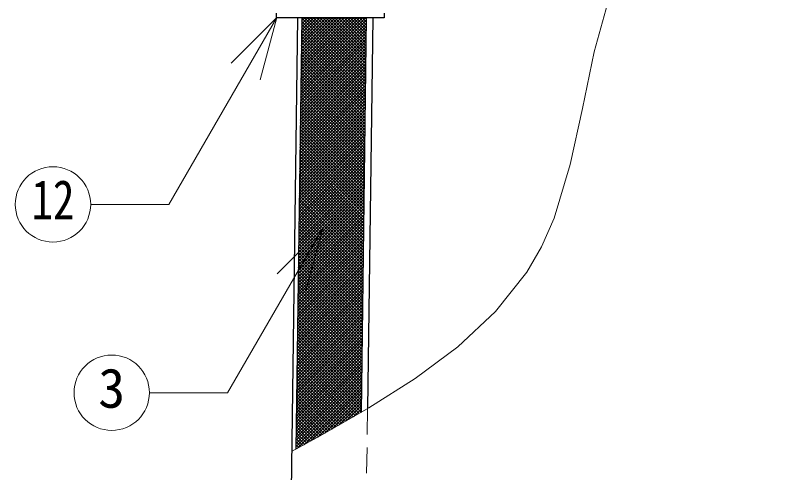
# Model space of a CAD drawing. Units: millimetres, scale not verified. Extents: x -2123 to 1927, y -1358 to 1452.
# Drawn here: x -555.7 to -201.4, y -382.9 to -170.4 of the extents above; entities that cross this region are included whole.
import ezdxf
from ezdxf.enums import TextEntityAlignment as Align

# ---------------------------------------------------------------- set-up
doc = ezdxf.new("R2010")
doc.units = ezdxf.units.MM
doc.header["$LTSCALE"] = 10
doc.linetypes.add('DASHED1', pattern=[1.8, 1.2, -0.6])
doc.layers.add('0-0', color=4, linetype='Continuous', lineweight=9)
doc.styles.add('ＭＳ ゴシック', font='')
doc.styles.get('ＭＳ ゴシック').set_extended_font_data('MS Gothic')

msp = doc.modelspace()

# ---------------------------------------------------------------- linework, layer by layer
at = {"layer": '0-0', "color": 7, "lineweight": 18}
for p, q in [((-434.32, -171.34), (-484.49, -258.22)), ((-434.32, -171.34), (-455.54, -192.55)), ((-434.32, -171.34), (-442.09, -200.31)), ((-520.73, -258.22), (-484.49, -258.22)), ((-413.03, -269.2), (-457.19, -345.7)), ((-413.03, -269.2), (-434.24, -290.42)), ((-413.03, -269.2), (-420.79, -298.18)), ((-493.46, -345.7), (-457.19, -345.7))]:
    msp.add_line(p, q, dxfattribs=at)
at = {"layer": '0-0', "color": 5, "lineweight": 25}
for p, q in [((-424.79, -171.59), (-433.13, -793.09)), ((-422.79, -171.59), (-425.48, -371.96)), ((-392.79, -171.59), (-395.25, -354.82)), ((-389.79, -171.59), (-392.23, -353.09))]:
    msp.add_line(p, q, dxfattribs=at)
at = {"layer": '0-0'}
for p, q in [((-423.22, -203.1), (-392.81, -172.69)), ((-423.2, -201.67), (-393.12, -171.59)), ((-423.18, -200.23), (-394.53, -171.59)), ((-423.16, -198.8), (-395.94, -171.59)), ((-423.14, -197.37), (-397.36, -171.59)), ((-423.12, -195.93), (-398.77, -171.59)), ((-423.1, -194.5), (-400.19, -171.59)), ((-423.08, -193.07), (-401.6, -171.59)), ((-423.06, -191.63), (-403.02, -171.59)), ((-423.04, -190.2), (-404.43, -171.59)), ((-423.02, -188.77), (-405.84, -171.59)), ((-423, -187.33), (-407.26, -171.59)), ((-422.99, -185.9), (-408.67, -171.59)), ((-422.97, -184.47), (-410.09, -171.59)), ((-422.95, -183.03), (-411.5, -171.59)), ((-422.93, -181.6), (-412.91, -171.59)), ((-422.91, -180.17), (-414.33, -171.59)), ((-422.89, -178.73), (-415.74, -171.59)), ((-422.87, -177.3), (-417.16, -171.59)), ((-422.85, -175.87), (-418.57, -171.59)), ((-422.83, -174.43), (-419.99, -171.59)), ((-422.81, -173), (-421.4, -171.59)), ((-422.81, -173.07), (-393.21, -202.68)), ((-422.79, -171.68), (-393.19, -201.28)), ((-421.47, -171.59), (-393.17, -199.89)), ((-420.06, -171.59), (-393.15, -198.49)), ((-418.64, -171.59), (-393.13, -197.1)), ((-417.23, -171.59), (-393.11, -195.7)), ((-415.81, -171.59), (-393.1, -194.31)), ((-414.4, -171.59), (-393.08, -192.91)), ((-412.99, -171.59), (-393.06, -191.51)), ((-411.57, -171.59), (-393.04, -190.12)), ((-410.16, -171.59), (-393.02, -188.72)), ((-408.74, -171.59), (-393, -187.33)), ((-407.33, -171.59), (-392.98, -185.93)), ((-405.91, -171.59), (-392.96, -184.54)), ((-404.5, -171.59), (-392.95, -183.14)), ((-403.09, -171.59), (-392.93, -181.75)), ((-401.67, -171.59), (-392.91, -180.35)), ((-400.26, -171.59), (-392.89, -178.96)), ((-398.84, -171.59), (-392.87, -177.56)), ((-397.43, -171.59), (-392.85, -176.16)), ((-396.02, -171.59), (-392.83, -174.77)), ((-394.6, -171.59), (-392.81, -173.37)), ((-393.19, -171.59), (-392.8, -171.98)), ((-423.27, -207.4), (-392.86, -176.99)), ((-423.25, -205.97), (-392.84, -175.56)), ((-423.24, -204.53), (-392.82, -174.12)), ((-422.85, -175.86), (-393.25, -205.47)), ((-422.83, -174.47), (-393.23, -204.07)), ((-423.31, -210.27), (-392.9, -179.86)), ((-423.29, -208.84), (-392.88, -178.42)), ((-422.91, -180.05), (-393.3, -209.66)), ((-422.89, -178.66), (-393.28, -208.26)), ((-422.87, -177.26), (-393.26, -206.87)), ((-423.37, -214.57), (-392.96, -184.16)), ((-423.35, -213.14), (-392.94, -182.72)), ((-423.33, -211.7), (-392.92, -181.29)), ((-422.96, -184.24), (-393.36, -213.84)), ((-422.94, -182.84), (-393.34, -212.45)), ((-422.93, -181.45), (-393.32, -211.05)), ((-423.41, -217.44), (-393, -187.03)), ((-423.39, -216), (-392.98, -185.59)), ((-423, -187.03), (-393.39, -216.63)), ((-422.98, -185.63), (-393.38, -215.24)), ((-423.47, -221.74), (-393.06, -191.33)), ((-423.45, -220.3), (-393.04, -189.89)), ((-423.43, -218.87), (-393.02, -188.46)), ((-423.06, -191.21), (-393.45, -220.82)), ((-423.04, -189.82), (-393.43, -219.42)), ((-423.02, -188.42), (-393.41, -218.03)), ((-423.5, -224.6), (-393.09, -194.19)), ((-423.49, -223.17), (-393.07, -192.76)), ((-423.09, -194.01), (-393.49, -223.61)), ((-423.08, -192.61), (-393.47, -222.22)), ((-423.54, -227.47), (-393.13, -197.06)), ((-423.52, -226.04), (-393.11, -195.63)), ((-423.15, -198.19), (-393.54, -227.8)), ((-423.13, -196.8), (-393.53, -226.4)), ((-423.11, -195.4), (-393.51, -225.01)), ((-423.6, -231.77), (-393.19, -201.36)), ((-423.58, -230.34), (-393.17, -199.93)), ((-423.56, -228.9), (-393.15, -198.49)), ((-423.19, -200.98), (-393.58, -230.59)), ((-423.17, -199.59), (-393.56, -229.19)), ((-423.64, -234.64), (-393.23, -204.23)), ((-423.62, -233.2), (-393.21, -202.79)), ((-423.24, -205.17), (-393.64, -234.78)), ((-423.23, -203.77), (-393.62, -233.38)), ((-423.21, -202.38), (-393.6, -231.98)), ((-423.7, -238.94), (-393.29, -208.53)), ((-423.68, -237.5), (-393.27, -207.09)), ((-423.66, -236.07), (-393.25, -205.66)), ((-423.28, -207.96), (-393.68, -237.57)), ((-423.26, -206.56), (-393.66, -236.17)), ((-423.74, -241.8), (-393.32, -211.39)), ((-423.72, -240.37), (-393.31, -209.96)), ((-423.34, -212.15), (-393.73, -241.75)), ((-423.32, -210.75), (-393.71, -240.36)), ((-423.3, -209.36), (-393.69, -238.96)), ((-423.79, -246.1), (-393.38, -215.69)), ((-423.77, -244.67), (-393.36, -214.26)), ((-423.75, -243.24), (-393.34, -212.83)), ((-423.37, -214.94), (-393.77, -244.54)), ((-423.36, -213.54), (-393.75, -243.15)), ((-423.83, -248.97), (-393.42, -218.56)), ((-423.81, -247.54), (-393.4, -217.13)), ((-423.43, -219.12), (-393.83, -248.73)), ((-423.41, -217.73), (-393.81, -247.33)), ((-423.39, -216.33), (-393.79, -245.94)), ((-423.89, -253.27), (-393.48, -222.86)), ((-423.87, -251.84), (-393.46, -221.43)), ((-423.85, -250.4), (-393.44, -219.99)), ((-423.47, -221.92), (-393.86, -251.52)), ((-423.45, -220.52), (-393.84, -250.13)), ((-423.93, -256.14), (-393.52, -225.73)), ((-423.91, -254.71), (-393.5, -224.29)), ((-423.52, -226.1), (-393.92, -255.71)), ((-423.51, -224.71), (-393.9, -254.31)), ((-423.49, -223.31), (-393.88, -252.92)), ((-423.99, -260.44), (-393.57, -230.03)), ((-423.97, -259.01), (-393.56, -228.59)), ((-423.95, -257.57), (-393.54, -227.16)), ((-423.58, -230.29), (-393.98, -259.89)), ((-423.56, -228.89), (-393.96, -258.5)), ((-423.54, -227.5), (-393.94, -257.1)), ((-424.02, -263.31), (-393.61, -232.9)), ((-424, -261.87), (-393.59, -231.46)), ((-423.62, -233.08), (-394.01, -262.68)), ((-423.6, -231.68), (-393.99, -261.29)), ((-424.08, -267.61), (-393.67, -237.2)), ((-424.06, -266.17), (-393.65, -235.76)), ((-424.04, -264.74), (-393.63, -234.33)), ((-423.67, -237.27), (-394.07, -266.87)), ((-423.66, -235.87), (-394.05, -265.48)), ((-423.64, -234.47), (-394.03, -264.08)), ((-424.12, -270.47), (-393.71, -240.06)), ((-424.1, -269.04), (-393.69, -238.63)), ((-423.71, -240.06), (-394.11, -269.66)), ((-423.69, -238.66), (-394.09, -268.27)), ((-424.18, -274.77), (-393.77, -244.36)), ((-424.16, -273.34), (-393.75, -242.93)), ((-424.14, -271.91), (-393.73, -241.5)), ((-423.77, -244.24), (-394.16, -273.85)), ((-423.75, -242.85), (-394.14, -272.45)), ((-423.73, -241.45), (-394.13, -271.06)), ((-424.22, -277.64), (-393.81, -247.23)), ((-424.2, -276.21), (-393.79, -245.8)), ((-423.81, -247.03), (-394.2, -276.64)), ((-423.79, -245.64), (-394.18, -275.24)), ((-424.27, -281.94), (-393.86, -251.53)), ((-424.25, -280.51), (-393.84, -250.1)), ((-424.24, -279.07), (-393.82, -248.66)), ((-423.86, -251.22), (-394.26, -280.83)), ((-423.84, -249.83), (-394.24, -279.43)), ((-423.82, -248.43), (-394.22, -278.04)), ((-424.31, -284.81), (-393.9, -254.4)), ((-424.29, -283.37), (-393.88, -252.96)), ((-423.9, -254.01), (-394.29, -283.62)), ((-423.88, -252.62), (-394.27, -282.22)), ((-424.35, -287.67), (-393.94, -257.26)), ((-424.33, -286.24), (-393.92, -255.83)), ((-423.96, -258.2), (-394.35, -287.8)), ((-423.94, -256.8), (-394.33, -286.41)), ((-423.92, -255.41), (-394.31, -285.01)), ((-424.41, -291.97), (-394, -261.56)), ((-424.39, -290.54), (-393.98, -260.13)), ((-424.37, -289.11), (-393.96, -258.7)), ((-423.99, -260.99), (-394.39, -290.59)), ((-423.97, -259.59), (-394.37, -289.2)), ((-424.45, -294.84), (-394.04, -264.43)), ((-424.43, -293.41), (-394.02, -263)), ((-424.05, -265.18), (-394.44, -294.78)), ((-424.03, -263.78), (-394.42, -293.39)), ((-424.01, -262.38), (-394.41, -291.99)), ((-424.5, -299.14), (-394.09, -268.73)), ((-424.49, -297.71), (-394.07, -267.3)), ((-424.47, -296.28), (-394.06, -265.86)), ((-424.09, -267.97), (-394.48, -297.57)), ((-424.07, -266.57), (-394.46, -296.18)), ((-424.54, -302.01), (-394.13, -271.6)), ((-424.52, -300.58), (-394.11, -270.16)), ((-424.14, -272.15), (-394.54, -301.76)), ((-424.12, -270.76), (-394.52, -300.36)), ((-424.11, -269.36), (-394.5, -298.97)), ((-424.6, -306.31), (-394.19, -275.9)), ((-424.58, -304.88), (-394.17, -274.47)), ((-424.56, -303.44), (-394.15, -273.03)), ((-424.2, -276.34), (-394.59, -305.95)), ((-424.18, -274.94), (-394.57, -304.55)), ((-424.16, -273.55), (-394.56, -303.15)), ((-424.64, -309.18), (-394.23, -278.77)), ((-424.62, -307.74), (-394.21, -277.33)), ((-424.24, -279.13), (-394.63, -308.74)), ((-424.22, -277.74), (-394.61, -307.34)), ((-424.7, -313.48), (-394.29, -283.07)), ((-424.68, -312.04), (-394.27, -281.63)), ((-424.66, -310.61), (-394.25, -280.2)), ((-424.29, -283.32), (-394.69, -312.92)), ((-424.27, -281.92), (-394.67, -311.53)), ((-424.25, -280.53), (-394.65, -310.13)), ((-424.74, -316.34), (-394.32, -285.93)), ((-424.72, -314.91), (-394.31, -284.5)), ((-424.33, -286.11), (-394.72, -315.71)), ((-424.31, -284.71), (-394.71, -314.32)), ((-424.79, -320.64), (-394.38, -290.23)), ((-424.77, -319.21), (-394.36, -288.8)), ((-424.75, -317.78), (-394.34, -287.37)), ((-424.39, -290.29), (-394.78, -319.9)), ((-424.37, -288.9), (-394.76, -318.5)), ((-424.35, -287.5), (-394.74, -317.11)), ((-424.83, -323.51), (-394.42, -293.1)), ((-424.81, -322.08), (-394.4, -291.67)), ((-424.42, -293.09), (-394.82, -322.69)), ((-424.4, -291.69), (-394.8, -321.3)), ((-424.89, -327.81), (-394.48, -297.4)), ((-424.87, -326.38), (-394.46, -295.97)), ((-424.85, -324.94), (-394.44, -294.53)), ((-424.48, -297.27), (-394.87, -326.88)), ((-424.46, -295.88), (-394.86, -325.48)), ((-424.44, -294.48), (-394.84, -324.09)), ((-424.93, -330.68), (-394.52, -300.27)), ((-424.91, -329.24), (-394.5, -298.83)), ((-424.52, -300.06), (-394.91, -329.67)), ((-424.5, -298.67), (-394.89, -328.27)), ((-424.99, -334.98), (-394.57, -304.57)), ((-424.97, -333.54), (-394.56, -303.13)), ((-424.95, -332.11), (-394.54, -301.7)), ((-424.57, -304.25), (-394.97, -333.85)), ((-424.55, -302.85), (-394.95, -332.46)), ((-424.54, -301.46), (-394.93, -331.06)), ((-425.02, -337.85), (-394.61, -307.43)), ((-425, -336.41), (-394.59, -306)), ((-424.61, -307.04), (-395, -336.65)), ((-424.59, -305.64), (-394.99, -335.25)), ((-425.08, -342.15), (-394.67, -311.73)), ((-425.06, -340.71), (-394.65, -310.3)), ((-425.04, -339.28), (-394.63, -308.87)), ((-424.67, -311.23), (-395.06, -340.83)), ((-424.65, -309.83), (-395.04, -339.44)), ((-424.63, -308.44), (-395.02, -338.04)), ((-425.12, -345.01), (-394.71, -314.6)), ((-425.1, -343.58), (-394.69, -313.17)), ((-424.7, -314.02), (-395.1, -343.62)), ((-424.69, -312.62), (-395.08, -342.23)), ((-425.18, -349.31), (-394.77, -318.9)), ((-425.16, -347.88), (-394.75, -317.47)), ((-425.14, -346.45), (-394.73, -316.04)), ((-424.76, -318.2), (-395.15, -347.81)), ((-424.74, -316.81), (-395.14, -346.41)), ((-424.72, -315.41), (-395.12, -345.02)), ((-425.22, -352.18), (-394.81, -321.77)), ((-425.2, -350.75), (-394.79, -320.34)), ((-424.82, -322.39), (-395.21, -352)), ((-424.8, -321), (-395.19, -350.6)), ((-424.78, -319.6), (-395.17, -349.21)), ((-425.25, -355.05), (-394.84, -324.64)), ((-425.24, -353.61), (-394.82, -323.2)), ((-424.85, -325.18), (-395.25, -354.79)), ((-424.84, -323.79), (-395.23, -353.39)), ((-425.31, -359.35), (-394.9, -328.94)), ((-425.29, -357.91), (-394.88, -327.5)), ((-425.27, -356.48), (-394.86, -326.07)), ((-424.91, -329.37), (-397.92, -356.36)), ((-424.89, -327.97), (-397.02, -355.84)), ((-424.87, -326.58), (-396.12, -355.33)), ((-425.35, -362.21), (-394.94, -331.8)), ((-425.33, -360.78), (-394.92, -330.37)), ((-424.95, -332.16), (-399.72, -357.39)), ((-424.93, -330.76), (-398.82, -356.87)), ((-425.41, -366.51), (-395, -336.1)), ((-425.39, -365.08), (-394.98, -334.67)), ((-425.37, -363.65), (-394.96, -333.24)), ((-425, -336.35), (-402.41, -358.94)), ((-424.98, -334.95), (-401.51, -358.42)), ((-424.97, -333.55), (-400.62, -357.9)), ((-425.45, -369.38), (-395.04, -338.97)), ((-425.43, -367.95), (-395.02, -337.54)), ((-425.04, -339.14), (-404.21, -359.97)), ((-425.02, -337.74), (-403.31, -359.45)), ((-425.47, -370.81), (-395.06, -340.4)), ((-425.1, -343.32), (-406.9, -361.52)), ((-425.08, -341.93), (-406.01, -361)), ((-425.06, -340.53), (-405.11, -360.48)), ((-424.85, -371.61), (-395.07, -341.84)), ((-421.68, -369.85), (-395.09, -343.27)), ((-425.13, -346.11), (-408.7, -362.55)), ((-425.12, -344.72), (-407.8, -362.03)), ((-418.5, -368.09), (-395.11, -344.7)), ((-415.33, -366.33), (-395.13, -346.14)), ((-425.19, -350.3), (-411.39, -364.1)), ((-425.17, -348.91), (-410.5, -363.58)), ((-425.15, -347.51), (-409.6, -363.06)), ((-412.06, -364.48), (-395.15, -347.57)), ((-408.74, -362.57), (-395.17, -349)), ((-405.41, -360.66), (-395.19, -350.44)), ((-425.23, -353.09), (-413.19, -365.13)), ((-425.21, -351.7), (-412.29, -364.61)), ((-402.09, -358.75), (-395.21, -351.87)), ((-398.77, -356.84), (-395.23, -353.3)), ((-425.28, -357.28), (-415.91, -366.65)), ((-425.27, -355.88), (-415, -366.15)), ((-425.25, -354.49), (-414.09, -365.64)), ((-395.44, -354.93), (-395.25, -354.74)), ((-425.32, -360.07), (-417.73, -367.66)), ((-425.3, -358.67), (-416.82, -367.16)), ((-425.38, -364.26), (-420.46, -369.18)), ((-425.36, -362.86), (-419.55, -368.67)), ((-425.34, -361.46), (-418.64, -368.17)), ((-425.43, -368.44), (-423.19, -370.69)), ((-425.42, -367.05), (-422.28, -370.19)), ((-425.4, -365.65), (-421.37, -369.68)), ((-425.47, -371.23), (-425.01, -371.7)), ((-425.45, -369.84), (-424.1, -371.19))]:
    msp.add_line(p, q, dxfattribs=at)
at = {"layer": '0-0', "color": 7, "linetype": 'DASHED1', "lineweight": 18}
msp.add_line((-392.23, -353.09), (-397.86, -773.09), dxfattribs=at)
at = {"layer": '0-0', "color": 7, "lineweight": 18}
msp.add_lwpolyline([(-194.34, -68.66), (-206.25, -79.21), (-219.06, -89.17), (-232.08, -98.99), (-244.64, -109.12), (-256.07, -120.01), (-261.91, -126.85), (-269.88, -138.91), (-280.01, -162.12), (-286.97, -187.41), (-292.45, -213.66), (-298.11, -239.76), (-305.61, -264.59), (-311.46, -277.97), (-318.29, -289.71), (-332.84, -308.05), (-350.36, -324.38), (-370.19, -339.15), (-391.69, -352.78), (-414.22, -365.72), (-427.5, -373.08)], dxfattribs=at)
at = {"layer": '0-0', "color": 5, "lineweight": 25}
msp.add_lwpolyline([(-384.43, -169.39), (-384.43, -171.59), (-434.43, -171.59), (-434.43, -169.39)], dxfattribs=at)
at = {"layer": '0-0', "color": 7, "lineweight": 18}
for centre in [(-538.23, -258.22), (-510.96, -345.7)]:
    msp.add_circle(centre, 17.5, dxfattribs=at)

# ---------------------------------------------------------------- texts
at = {"layer": '0-0', "color": 7, "style": 'ＭＳ ゴシック', "width": 0.8}
msp.add_text('12', height=18.33, dxfattribs=at).set_placement((-548.23, -270.72), align=Align.BOTTOM_LEFT)
at = {"layer": '0-0', "color": 7, "style": 'ＭＳ ゴシック'}
msp.add_text('3', height=18.33, dxfattribs=at).set_placement((-517.21, -358.2), align=Align.BOTTOM_LEFT)

doc.saveas('drawing.dxf')
